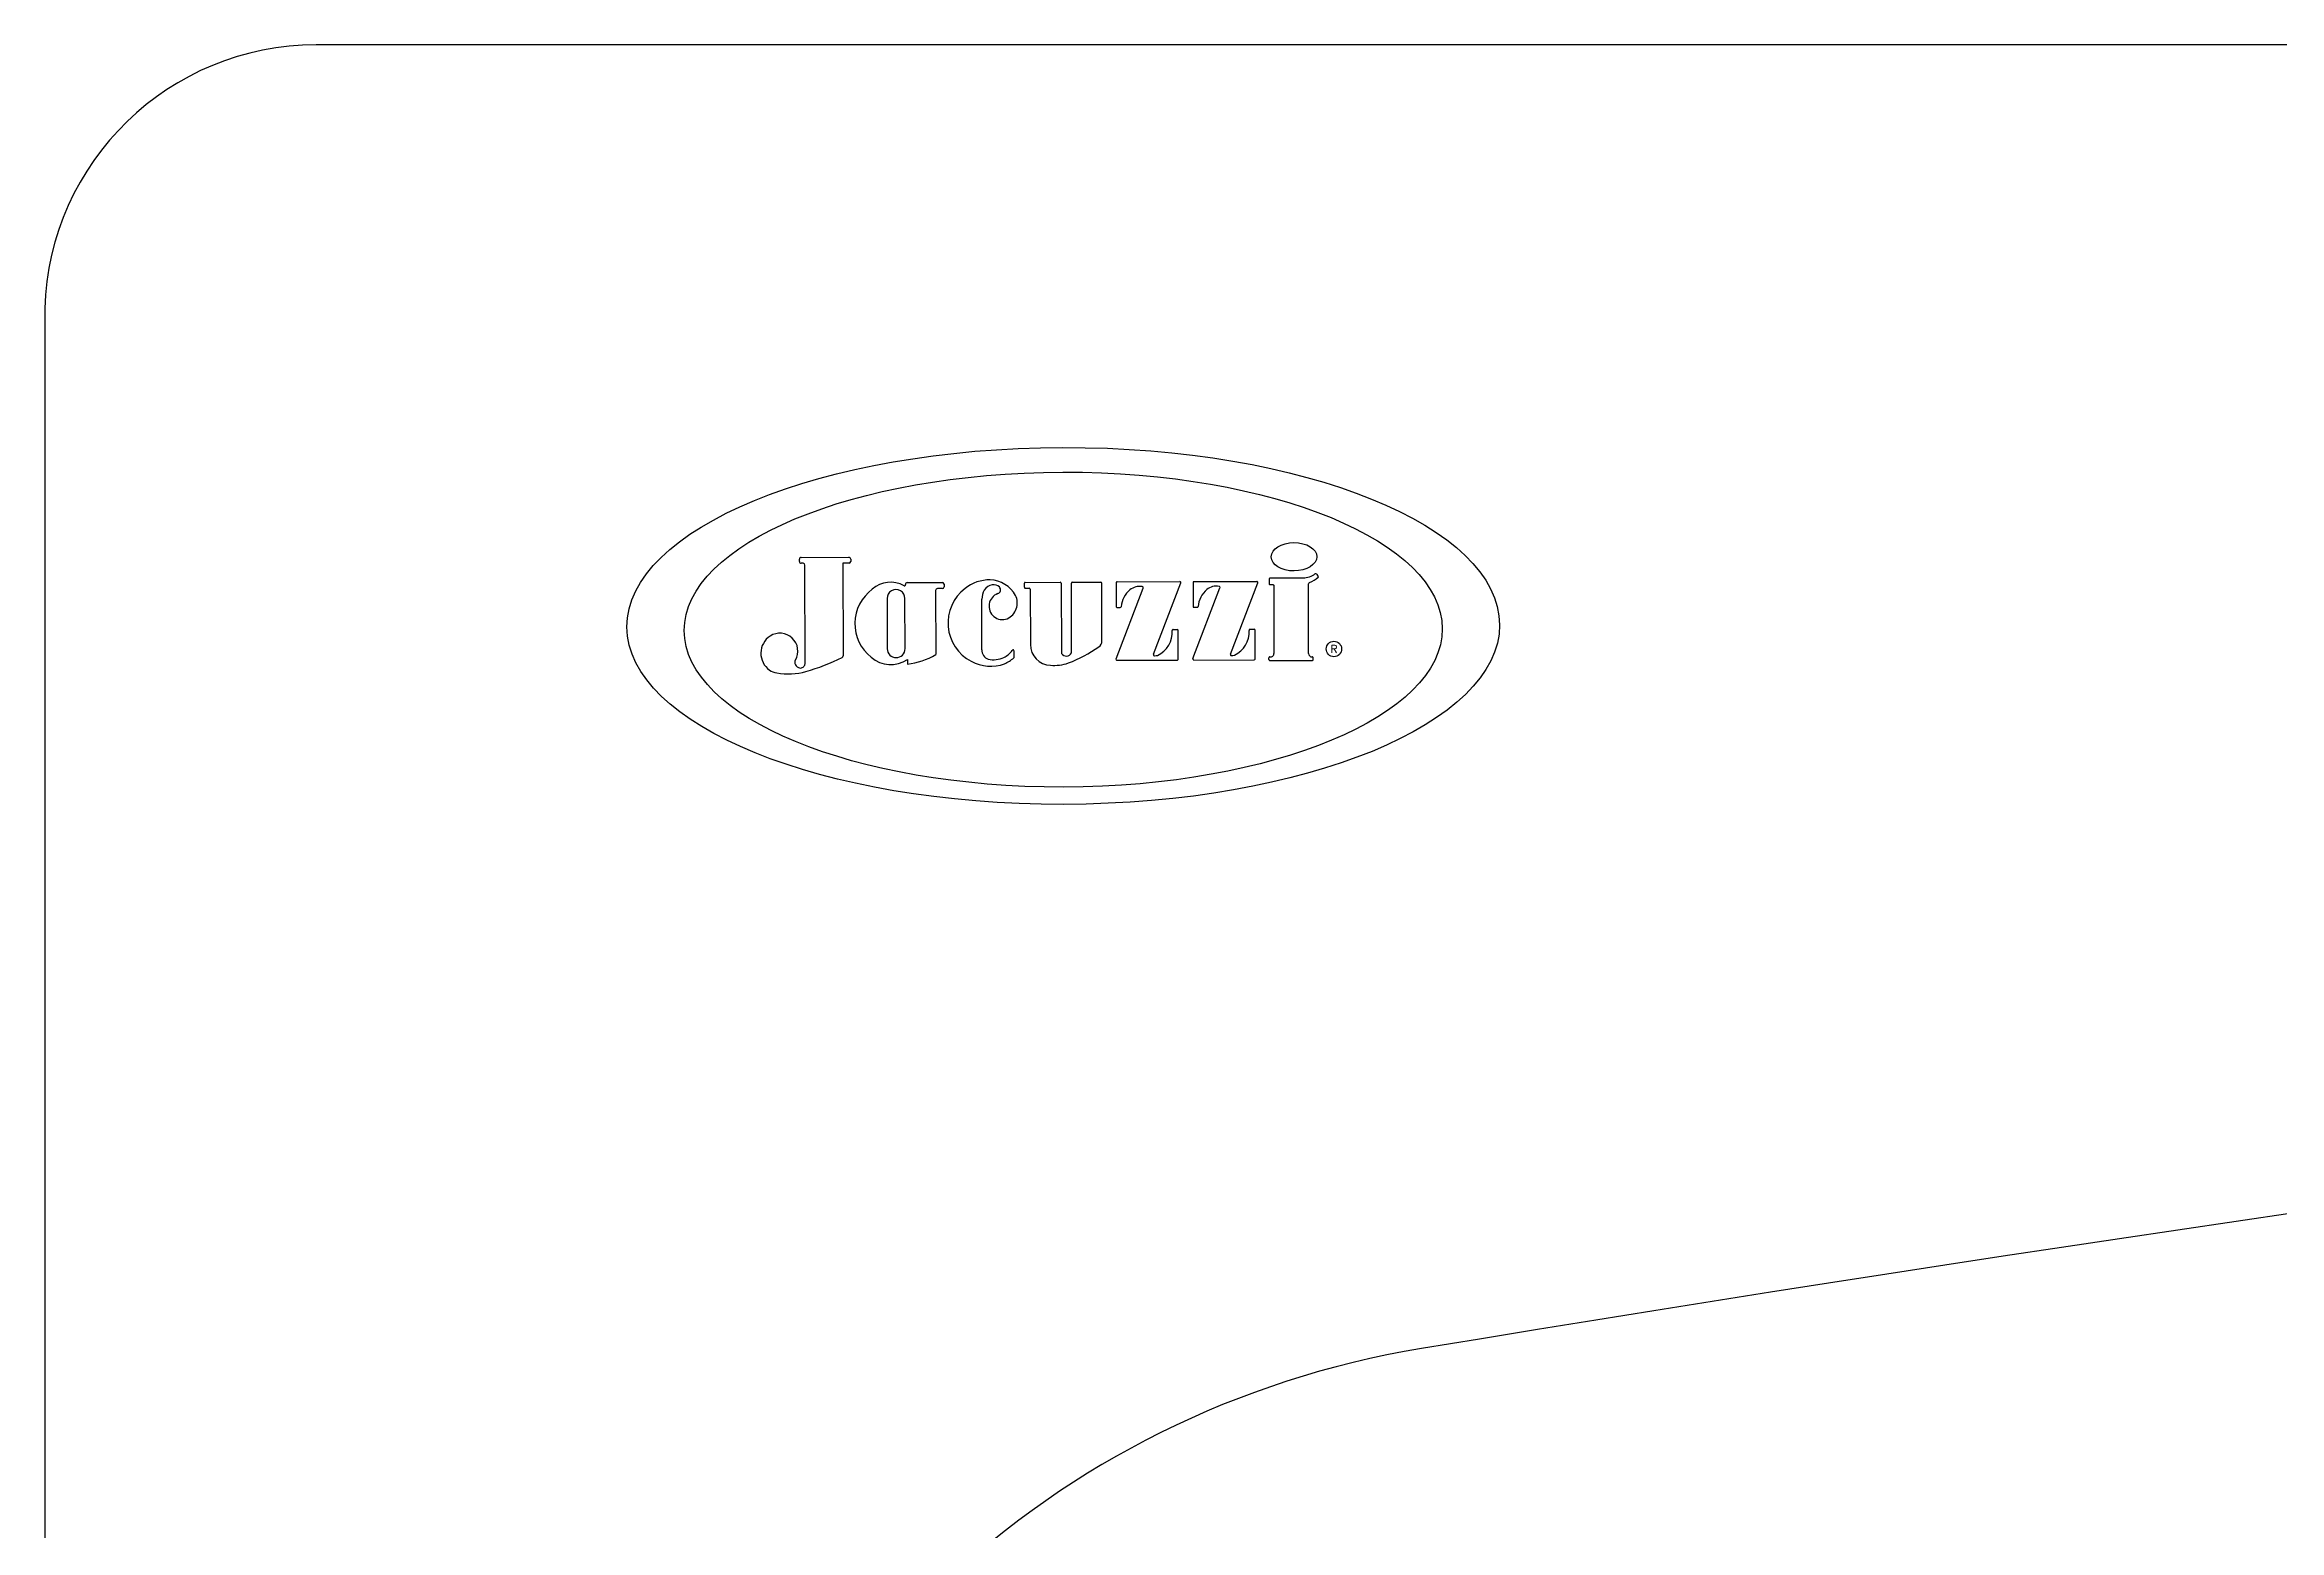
# Model space of a CAD drawing. Header units: millimetres. Extents: x -1262.3 to -1260.47, y 2203.29 to 2204.19.
# Drawn here: x -1262.3025 to -1262.072, y 2204.0351 to 2204.1883 of the extents above; entities that cross this region are included whole.
import ezdxf
from ezdxf.enums import TextEntityAlignment as Align

# ---------------------------------------------------------------- set-up
doc = ezdxf.new("R2010")
doc.units = ezdxf.units.MM
doc.header["$LTSCALE"] = 10
doc.layers.add('dim1', color=1, linetype='Continuous')
doc.layers.add('jacuzzi', color=1, linetype='Continuous')
doc.styles.add('ROMANS', font='romans', dxfattribs={"height": 4})

msp = doc.modelspace()

# ---------------------------------------------------------------- linework, layer by layer
at = {"layer": 'dim1', "color": 3}
msp.add_lwpolyline([(-1260.500520826577, 2204.188244536563), (-1262.274500418414, 2204.188244536563, 0.4055206014754864), (-1262.302510622496, 2204.161056041665), (-1262.302510622496, 2203.315433431461, 0.4229602880957001), (-1262.274500418414, 2203.288244936563), (-1260.500520826577, 2203.288244936563, 0.4055206014778485), (-1260.472510622496, 2203.315433431461), (-1260.472510622496, 2204.161056041665, 0.4229602880933088), (-1260.500520826577, 2204.188244536563)], format="xyb", close=True, dxfattribs=at)
at = {"layer": 'jacuzzi'}
for p, q in [((-1262.22466843804, 2204.134975393526), (-1262.224669008366, 2204.135213275544)), ((-1262.22448681933, 2204.135396340281), (-1262.219555994632, 2204.135408162009)), ((-1262.224291617815, 2204.134793669022), (-1262.224485373303, 2204.134793204491)), ((-1262.224084169123, 2204.124440969389), (-1262.224108553079, 2204.134611479987)), ((-1262.219554548604, 2204.134805026219), (-1262.220189397817, 2204.134803504158)), ((-1262.220189397817, 2204.134803504158), (-1262.220166504088, 2204.12525456506)), ((-1262.219372929895, 2204.135225972974), (-1262.219372359569, 2204.134988090955)), ((-1262.213731575154, 2204.13254183184), (-1262.213731751035, 2204.132615191837)), ((-1262.213549562, 2204.132798256574), (-1262.209928521841, 2204.132806938073)), ((-1262.210617386775, 2204.131995386585), (-1262.210601515957, 2204.125375692607)), ((-1262.209927017955, 2204.13217966969), (-1262.21043519774, 2204.132178451322)), ((-1262.209745457104, 2204.132624749037), (-1262.20974482892, 2204.132362734427)), ((-1262.201470372411, 2204.132314420345), (-1262.201471382915, 2204.132735900225)), ((-1262.201380288398, 2204.132827432594), (-1262.197764081518, 2204.132836102505)), ((-1262.201378840042, 2204.132223325827), (-1262.200958153421, 2204.13222433443)), ((-1262.200866621053, 2204.132133239912), (-1262.200852921867, 2204.126419330394)), ((-1262.196523310758, 2204.132839077272), (-1262.19357087846, 2204.132846155774)), ((-1262.192011315821, 2204.124955296177), (-1262.189224436603, 2204.132240796937)), ((-1262.192005202166, 2204.132790438928), (-1262.191999285456, 2204.130322588411)), ((-1262.191914107648, 2204.132881971296), (-1262.185417268339, 2204.132897547569)), ((-1262.188149216627, 2204.125408179836), (-1262.185331762548, 2204.132773609849)), ((-1262.184080701064, 2204.124974309948), (-1262.181293821846, 2204.132259810708)), ((-1262.184074587409, 2204.132809452698), (-1262.184068670699, 2204.130341602181)), ((-1262.183983492891, 2204.132900985067), (-1262.177486653582, 2204.132916561339)), ((-1262.18021860187, 2204.125427193606), (-1262.177401147791, 2204.132792623619)), ((-1262.205842285351, 2204.125879618219), (-1262.205854796308, 2204.131097919371)), ((-1262.191907753087, 2204.130231493893), (-1262.191571211875, 2204.130232300756)), ((-1262.183977138331, 2204.130250507664), (-1262.183640597118, 2204.130251314527)), ((-1262.186113662085, 2204.127969281785), (-1262.18569925337, 2204.127970275336)), ((-1262.185600462146, 2204.124851523219), (-1262.185607721002, 2204.127879180819)), ((-1262.178183047328, 2204.127988295556), (-1262.177768638614, 2204.127989289108)), ((-1262.17766984739, 2204.124870536989), (-1262.177677106245, 2204.12789819459)), ((-1262.213534065373, 2204.124878093325), (-1262.213532930855, 2204.12440488779)), ((-1262.202515127988, 2204.125115395721), (-1262.202516636934, 2204.125744774929)), ((-1262.191904799552, 2204.124800904488), (-1262.185691690469, 2204.124815800512)), ((-1262.183974184795, 2204.124819918258), (-1262.177761075712, 2204.124834814283)), ((-1262.17624031779, 2204.124855361026), (-1262.176240782444, 2204.125049167852)), ((-1262.176148785421, 2204.124764266508), (-1262.171761260983, 2204.124774785666)), ((-1262.171670166465, 2204.124866318034), (-1262.171670602345, 2204.125048122839))]:
    msp.add_line(p, q, dxfattribs=at)
msp.add_lwpolyline([(-1262.213769799385, 2204.125989514548), (-1262.213782184568, 2204.131155355578, 1.000000000000098), (-1262.215633242167, 2204.131150917639), (-1262.215620856983, 2204.125985076609, 0.999999999999902)], format="xyb", close=True, dxfattribs=at)
for points in [[(-1262.19767254915, 2204.132745007988), (-1262.197655418533, 2204.125599854013, 0.1354836439385169), (-1262.197629333875, 2204.125506231765, 0.5973092542928814), (-1262.196615275109, 2204.125554063072, 0.1127702397822963), (-1262.196597349024, 2204.125633408572), (-1262.196614405276, 2204.132747544904)], [(-1262.196918835142, 2204.124515303077, 0.06297410020895881), (-1262.193805132315, 2204.126171521635, 0.2578294972287946), (-1262.193465046442, 2204.126790699356), (-1262.193479346091, 2204.132755061257)], [(-1262.172644901313, 2204.133263028926), (-1262.176135717056, 2204.133254659641, 0.414213562373095), (-1262.176226811574, 2204.133163127273), (-1262.176225651101, 2204.132679095721, 0.4142135623730986), (-1262.176134118732, 2204.132588001203), (-1262.175831420992, 2204.132588726926, -0.4142135623730951), (-1262.175739888624, 2204.132497632408), (-1262.175723118225, 2204.125502724606)], [(-1262.17215701879, 2204.125502619964), (-1262.172174113395, 2204.132632753488, -0.3094083360235544), (-1262.172058026117, 2204.132803265592, 0.09070134790707648), (-1262.171177344995, 2204.133347877826, 0.3650174520151336), (-1262.171161385865, 2204.133464439456), (-1262.171266238846, 2204.133630238281, 0.4518071014289208), (-1262.17153691508, 2204.13367341294, -0.1780066821811962), (-1262.17270408083, 2204.133262887042)]]:
    msp.add_lwpolyline(points, format="xyb", dxfattribs=at)
msp.add_circle((-1262.169540407264, 2204.125954641503), 0.0007946387699584183, dxfattribs=at)
for centre, radius, start, end in [((-1262.22448638148, 2204.135213713395), 0.0001826274109083451, 90.13736724908172, 180.1373672490818), ((-1262.224485811154, 2204.134975831377), 0.0001826274109083386, 180.1373672490818, 270.1373672490818), ((-1262.224291179965, 2204.134611042136), 0.0001826274109083386, 0.1373672490817377, 90.13736724908172), ((-1262.219555556781, 2204.135225535123), 0.0001826274109083386, 0.1373672490817377, 90.13736724908172), ((-1262.219554986455, 2204.134987653104), 0.0001826274109083451, 270.1373672490818, 0.1373672490817377), ((-1262.214542304213, 2204.128565629224), 0.00440770550204492, 126.4406721531579, 231.6230071655273), ((-1262.21527486712, 2204.130047517163), 0.002795608679266994, 60.06042965313343, 132.4134599711781), ((-1262.213822888597, 2204.132541612914), 9.131370545415807e-05, 231.5926755857293, 0.1373672490817377), ((-1262.213549124149, 2204.132615629687), 0.0001826274109083386, 90.13736724908172, 180.1373672490818), ((-1262.210434759889, 2204.131995824435), 0.000182627410908338, 90.13736724908172, 180.1373672490818), ((-1262.20992808399, 2204.132624311187), 0.000182627410908338, 0.1373672490817377, 90.13736724908172), ((-1262.209927455806, 2204.132362296577), 0.000182627410908338, 270.1373672490818, 0.1373672490817377), ((-1262.204890624753, 2204.128638883402), 0.004458244548360048, 127.2687107636999, 242.4044845304815), ((-1262.205079985016, 2204.129096699126), 0.0039812564105501, 88.73698551566748, 129.0900797047073), ((-1262.203888381131, 2204.131068737472), 0.001966631697416564, 150.5746549584958, 179.149784355318), ((-1262.204627885803, 2204.131411912006), 0.001155723798674428, 97.24935851595544, 147.3799929497171), ((-1262.203729772227, 2204.130365388031), 0.001380493054679566, 110.4206802017945, 290.8716656113789), ((-1262.205122454395, 2204.129918246867), 0.003161424617636979, 29.66456255229263, 87.63922728923652), ((-1262.204663690342, 2204.131589452895), 0.0009751722010845465, 50.9183495272796, 96.478779912647), ((-1262.204348864734, 2204.132054489594), 0.0004185667844176738, 289.1668931055175, 44.22462768502182), ((-1262.201380069472, 2204.132736119151), 9.131370545416898e-05, 90.13736724908172, 180.1373672490818), ((-1262.201379058968, 2204.13231463927), 9.131370545416898e-05, 180.1373672490818, 270.1373672490818), ((-1262.200957934496, 2204.132133020987), 9.131370545416898e-05, 0.1373672490817377, 90.13736724908172), ((-1262.197763862593, 2204.132744789063), 9.131370545416898e-05, 0.1373672490817377, 90.13736724908172), ((-1262.196523091833, 2204.132747763829), 9.131370545416898e-05, 90.13736724908172, 180.1373672490818), ((-1262.193570659535, 2204.132754842331), 9.131370545416898e-05, 0.1373672490817377, 90.13736724908172), ((-1262.191913888722, 2204.132790657853), 9.131370545416898e-05, 90.13736724908172, 180.1373672490818), ((-1262.188924563578, 2204.130101173447), 0.002564883948915787, 130.2946976974009, 175.1961932388021), ((-1262.189575941182, 2204.130819762857), 0.001595859994564914, 80.47481422051906, 129.1421956467513), ((-1262.189330680152, 2204.132281437649), 0.0001137513042587356, 339.0669456638633, 80.47481422051906), ((-1262.185417049413, 2204.132806234125), 9.131370545416898e-05, 339.0669456638633, 90.13736724908172), ((-1262.183983273966, 2204.132809671624), 9.131370545416898e-05, 90.13736724908172, 180.1373672490818), ((-1262.180993948821, 2204.130120187218), 0.002564883948915787, 130.2946976974009, 175.1961932388021), ((-1262.181645326425, 2204.130838776628), 0.001595859994564914, 80.47481422051906, 129.1421956467513), ((-1262.181400065396, 2204.13230045142), 0.0001137513042587356, 339.0669456638633, 80.47481422051906), ((-1262.177486434657, 2204.132825247896), 9.131370545416898e-05, 339.0669456638633, 90.13736724908172), ((-1262.203978979036, 2204.130699228495), 0.001784852464624491, 294.5309438552501, 26.04454628132493), ((-1262.191907972013, 2204.130322807336), 9.131370545416898e-05, 180.1373672490818, 270.1373672490818), ((-1262.1915714308, 2204.130323614199), 9.131370545416898e-05, 270.1373672490818, 355.1961932388021), ((-1262.183977357256, 2204.130341821107), 9.131370545416898e-05, 180.1373672490818, 270.1373672490818), ((-1262.183640816043, 2204.13034262797), 9.131370545416898e-05, 270.1373672490818, 355.1961932388021), ((-1262.2265355811, 2204.125515570694), 0.002112495888049507, 123.1176730757277, 234.946219586348), ((-1262.226676144575, 2204.125746193814), 0.001842557712669144, 329.5255564004117, 123.3749714700173), ((-1262.188839237128, 2204.127669004229), 0.002618470903511282, 294.9649018202377, 3.91458089298086), ((-1262.186113389365, 2204.127855530808), 0.0001137513042587356, 90.13736724908172, 183.9145808929809), ((-1262.185699034445, 2204.127878961894), 9.131370545416898e-05, 0.1373672490817377, 90.13736724908172), ((-1262.180908622371, 2204.127688018), 0.002618470903511282, 294.9649018202377, 3.91458089298086), ((-1262.178182774608, 2204.127874544579), 0.0001137513042587356, 90.13736724908172, 183.9145808929809), ((-1262.177768419688, 2204.127897975664), 9.131370545416898e-05, 0.1373672490817377, 90.13736724908172), ((-1262.224695977422, 2204.12458097561), 0.0004550052170349425, 149.5255564004117, 195.9125309532808), ((-1262.22950299289, 2204.143247596412), 0.02037058632602722, 285.6977984352412, 296.9818145778211), ((-1262.220349130974, 2204.12525412721), 0.0001826274109083774, 298.9605210496384, 0.1373672490817377), ((-1262.215257388822, 2204.127397970982), 0.003052806432643277, 228.5372312335999, 304.3679009136015), ((-1262.214370600863, 2204.131845503932), 0.007487620421843606, 276.4233544375561, 300.2235757425671), ((-1262.204939206394, 2204.128451857296), 0.00427021264117004, 241.8197310790644, 289.4806312921484), ((-1262.204920225558, 2204.125785824305), 0.0009268179758303638, 174.191728026145, 252.6762477673277), ((-1262.20467598747, 2204.127507930458), 0.002658280663395478, 258.7145627423362, 294.3570343947881), ((-1262.204521355511, 2204.127068780374), 0.002194813427176466, 295.4077242460791, 324.9957632592692), ((-1262.205499963201, 2204.128655462993), 0.004671944362366031, 295.1404471571989, 309.0463141310382), ((-1262.202630387911, 2204.125744502209), 0.0001137513042587356, 0.1373672490817377, 144.9957632592692), ((-1262.202628878965, 2204.125115123001), 0.0001137513042587372, 309.2685304714705, 0.1373672490817377), ((-1262.198710382095, 2204.126424467166), 0.002142545930305652, 180.1373672490818, 268.0606106952201), ((-1262.191905072272, 2204.124914655465), 0.0001137513042587356, 159.0669456638633, 270.1373672490818), ((-1262.188042973078, 2204.125367539124), 0.0001137513042587356, 159.0669456638633, 274.2116875256899), ((-1262.18821331697, 2204.127680721354), 0.002433197158560757, 274.2116875256899, 281.359172301687), ((-1262.185691909394, 2204.124907113955), 9.131370545416898e-05, 270.1373672490818, 0.1373672490817377), ((-1262.183974457515, 2204.124933669235), 0.0001137513042587356, 159.0669456638633, 270.1373672490818), ((-1262.180112358321, 2204.125386552894), 0.0001137513042587356, 159.0669456638633, 274.2116875256899), ((-1262.180282702213, 2204.127699735125), 0.002433197158560757, 274.2116875256899, 281.359172301687), ((-1262.177761294637, 2204.124926127726), 9.131370545416898e-05, 270.1373672490818, 0.1373672490817377), ((-1262.176149469002, 2204.125049386777), 9.131370545416898e-05, 82.30973435021083, 180.1373672490818), ((-1262.176149004347, 2204.124855579951), 9.131370545416898e-05, 180.1373672490818, 270.1373672490818), ((-1262.176088371997, 2204.125501848904), 0.0003652548218166759, 262.3097343502109, 0.1373672490817377), ((-1262.171791765018, 2204.125503495665), 0.0003652548218166759, 180.1373672490818, 273.748518503764), ((-1262.171761915788, 2204.125047903914), 9.131370545416898e-05, 0.1373672490817377, 93.74851850376399), ((-1262.171761479908, 2204.124866099109), 9.131370545416898e-05, 270.1373672490818, 0.1373672490817377), ((-1262.226703562688, 2204.125276146753), 0.00182002086813977, 234.946219586348, 260.3127703546718), ((-1262.225846099108, 2204.130299256212), 0.006915790919504273, 260.3127703546718, 285.5556992893258), ((-1262.224495225391, 2204.124638208802), 0.0006637563034952301, 195.9125309532808, 246.2656193471813), ((-1262.224579247109, 2204.124447113624), 0.0004550052170349425, 246.2656193471813, 297.3402967323749), ((-1262.22464832688, 2204.124580722582), 0.0006054158830371929, 297.3402967323749, 316.6662976034825), ((-1262.224644436318, 2204.124526885927), 0.0005668165324594493, 320.3573091215649, 351.2816535832002), ((-1262.198358159946, 2204.128472502768), 0.004210829522563667, 264.2109424399289, 289.9874939382046)]:
    msp.add_arc(centre, radius, start, end, dxfattribs=at)
for centre, major_axis, ratio, start_param, end_param in [((-1262.197458535281, 2204.12833381068), (0.04500104523208567, 0.0001078906972925108), 0.4087758626247341, 3.141592653629248, 9.424777960808834), ((-1262.197457623092, 2204.127953338), (0.03909469339327868, 9.373012931189997e-05), 0.4152232478358872, 3.141592653530887, 9.424777960710474), ((-1262.17365598312, 2204.135462304557), (0.002350132953551832, 5.634479827137569e-06), 0.6218033983955257, 3.141592653536016, 9.424777960715602), ((-1261.387510622495, 2199.642868619163), (4.609549359681001, 2.177628106721494e-14), 0.9706639344262293, 1.402301678413065, 1.739290975176718), ((-1262.14486760027, 2203.964483173989), (-0.09336734693878282, 3.996195099295255e-16), 0.9706639344262278, 4.880883628766512, 6.084760527426227)]:
    msp.add_ellipse(centre, major_axis=major_axis, ratio=ratio, start_param=start_param, end_param=end_param, dxfattribs=at)

# ---------------------------------------------------------------- texts
at = {"layer": 'jacuzzi', "style": 'ROMANS'}
msp.add_text('R', height=0.0007962591300385223, rotation=0.1373672490817377, dxfattribs=at).set_placement((-1262.169540407264, 2204.125954641503), align=Align.MIDDLE_CENTER)

doc.saveas('drawing.dxf')
